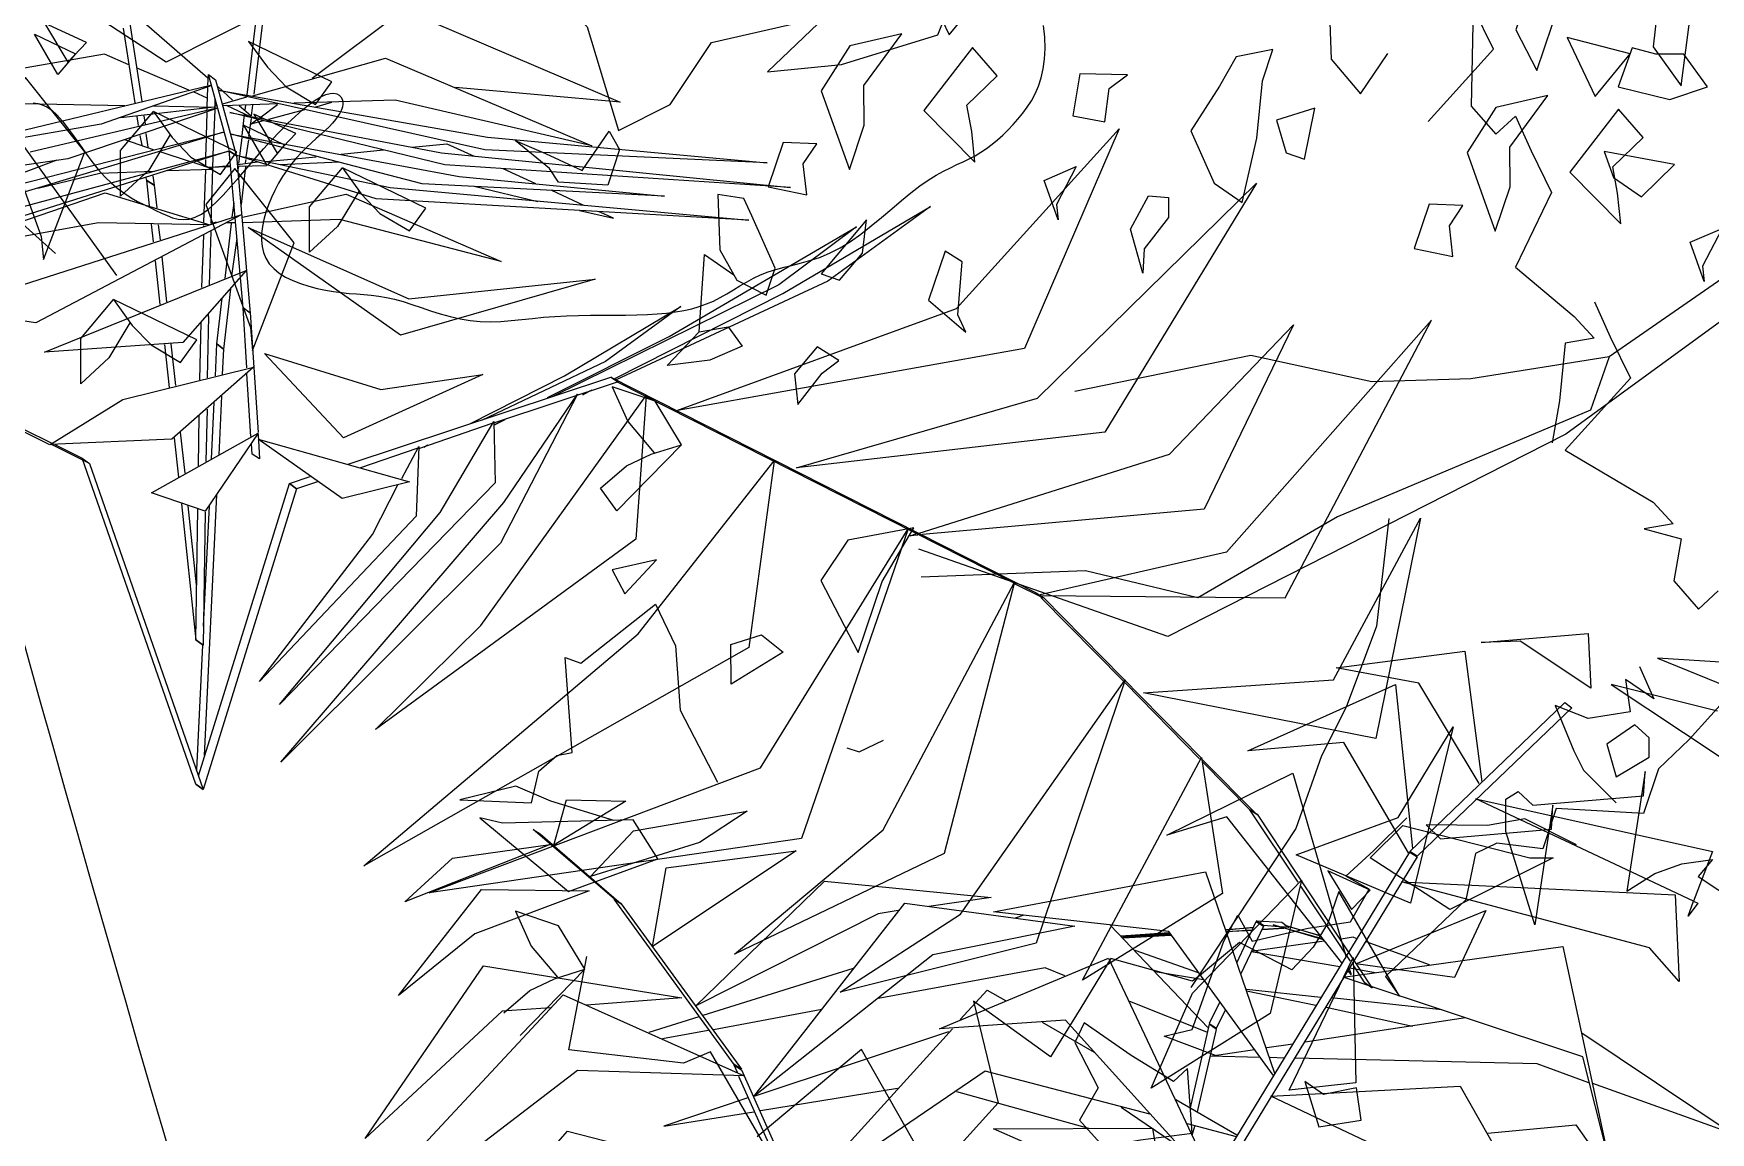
# Model space of a CAD drawing. Header units: metres. Extents: x 10 to 239, y 2 to 253.
# Drawn here: x 83.683 to 88.037, y 124.463 to 127.316 of the extents above; entities that cross this region are included whole.
import ezdxf

# ---------------------------------------------------------------- set-up
doc = ezdxf.new("R2010")
doc.units = ezdxf.units.M
doc.header["$MEASUREMENT"] = 0
doc.layers.add('1', color=7, linetype='Continuous')
doc.layers.add('cot200', color=9, linetype='Continuous')
doc.layers.add('barrera', color=7, linetype='Continuous', lineweight=0, true_color=0x9dbb63)
doc.layers.add('bloques ARBOLES', color=7, linetype='Continuous', true_color=0xb8d897)

# ---------------------------------------------------------------- blocks, each defined once
blk = doc.blocks.new('ARB5')
blk.add_lwpolyline([(-2648.5, 2670.7), (-2657.6, 2647), (-2671, 2624.6), (-2689.4, 2603.3), (-2714, 2582.8), (-2745.6, 2563.1), (-2784.7, 2543.8), (-2830.1, 2524.6), (-2880.2, 2505.4), (-2933.2, 2485.7), (-2987.6, 2465.4), (-3041.7, 2444.2), (-3093.7, 2421.7), (-3142.1, 2397.7), (-3185.6, 2372.1), (-3224.4, 2345.1), (-3259.1, 2317.1), (-3290.3, 2288.5), (-3318.6, 2259.7), (-3344.6, 2231), (-3369, 2202.9), (-3392.4, 2175.7), (-3415, 2149.7), (-3436.2, 2124.2), (-3454.9, 2098.5), (-3470.3, 2071.8), (-3481.2, 2043.3), (-3486.6, 2012.3), (-3485.7, 1977.9), (-3477.3, 1939.5), (-3461, 1896.4), (-3437.5, 1849.2), (-3408.3, 1798.5), (-3374.7, 1745.2), (-3337.9, 1689.8), (-3299.4, 1633.2), (-3260.5, 1576), (-3222.4, 1519), (-3186.4, 1462.8), (-3153, 1408.1), (-3122.6, 1355.4), (-3095.5, 1305.2), (-3072.2, 1258.1), (-3053.1, 1214.7), (-3038.5, 1175.5), (-3028.8, 1141), (-3024.3, 1111.8), (-3024.4, 1087.5), (-3028.5, 1068), (-3035.9, 1053.1), (-3046, 1042.3), (-3058.1, 1035.4), (-3071.4, 1032.2), (-3085.5, 1032.4), (-3099.7, 1035.7), (-3113.8, 1042.1), (-3128, 1051.4), (-3142.1, 1063.7), (-3156.3, 1078.8), (-3170.5, 1096.8), (-3184.6, 1117.6), (-3198.8, 1141), (-3213, 1167.1), (-3227.6, 1195.5), (-3242.8, 1225.7), (-3259, 1257.4), (-3276.5, 1290.2), (-3295.7, 1323.7), (-3316.9, 1357.6), (-3340.4, 1391.4), (-3366.5, 1424.8), (-3394.9, 1457.4), (-3425.2, 1488.9), (-3457.3, 1519), (-3490.6, 1547.3), (-3525, 1573.5), (-3560, 1597.2), (-3595.4, 1618.2), (-3630.8, 1636.1), (-3666, 1650.4), (-3701.1, 1660.7), (-3735.8, 1666.6), (-3770.1, 1667.7), (-3803.8, 1663.4), (-3836.9, 1653.4), (-3869.2, 1637.1), (-3900.6, 1614.5), (-3930.9, 1586.2), (-3959.8, 1553.2), (-3987.2, 1516.6), (-4012.9, 1477.4), (-4036.5, 1436.5), (-4057.9, 1394.9), (-4076.9, 1353.6), (-4093.4, 1313.5), (-4108.1, 1274.4), (-4121.8, 1235.9), (-4135.3, 1197.7), (-4149.5, 1159.6), (-4165.2, 1121.1), (-4183.2, 1082), (-4204.4, 1041.8), (-4229.2, 1000.4), (-4257, 957.7), (-4286.6, 913.6), (-4317.1, 868.2), (-4347.4, 821.5), (-4376.3, 773.4), (-4403, 724), (-4426.3, 673.3), (-4445.5, 621.3), (-4461, 567.9), (-4473.8, 513.2), (-4484.7, 457.2), (-4494.5, 399.8), (-4504, 341.1), (-4514, 281.1), (-4525.4, 219.8), (-4538.8, 157.2), (-4553.9, 93.8), (-4570.1, 30.3), (-4586.8, -33), (-4603.5, -95.3), (-4619.7, -156.3), (-4634.8, -215.2), (-4648.2, -271.6), (-4659.5, -325), (-4668.5, -375.6), (-4675.1, -423.9), (-4679.5, -470), (-4681.3, -514.3), (-4680.7, -557.2), (-4677.5, -599), (-4671.8, -640.1), (-4663.5, -680.6), (-4653.3, -721), (-4642.1, -761.3), (-4630.5, -801.9), (-4619.3, -842.9), (-4609.4, -884.6), (-4601.4, -927.1), (-4596.2, -970.8), (-4594.3, -1015.8), (-4594.5, -1062.3), (-4595.8, -1110.6), (-4596.8, -1160.9), (-4596.3, -1213.5), (-4592.9, -1268.4), (-4585.5, -1326), (-4572.6, -1386.5), (-4553.6, -1449.9), (-4529.5, -1515.4), (-4501.7, -1582), (-4471.7, -1648.7), (-4441.1, -1714.6), (-4411.3, -1778.5), (-4383.8, -1839.6), (-4360.2, -1896.8), (-4341.4, -1949.4), (-4327.1, -1997.7), (-4316.1, -2042.3), (-4307.7, -2084), (-4300.8, -2123.2), (-4294.5, -2160.5), (-4287.8, -2196.7), (-4279.9, -2232.2), (-4270, -2267.6), (-4257.9, -2303), (-4243.9, -2338.3), (-4228, -2373.3), (-4210.3, -2408.2), (-4191, -2442.8), (-4170.1, -2477.1), (-4147.7, -2510.9), (-4124, -2544.3), (-4098.2, -2576.9), (-4070, -2608.4), (-4038.6, -2638.5), (-4003.4, -2666.8), (-3963.8, -2693), (-3919.3, -2716.7), (-3869.2, -2737.7), (-3813.3, -2755.6), (-3752.7, -2770), (-3689.2, -2780.7)])
blk.add_lwpolyline([(-3907, -247.9), (-3822, 7.2), (-3737, 35.5), (-3538.7, 177.3), (-3652, 35.5), (-3793.7, -134.6), (-3623.7, -333), (-3737, -361.3)], close=True)
blk = doc.blocks.new('A$C16B70096')
for p, q in [((555, 1640.5), (553, 1598.5)), ((553, 1598.5), (607, 1634.5)), ((637, 1633.5), (555, 1640.5)), ((607, 1634.5), (637, 1633.5)), ((502, 1621.5), (415, 1586)), ((431, 1617), (502, 1621.5)), ((649.5, 1627), (636.5, 1527)), ((748, 1614), (649.5, 1627)), ((684.5, 1602.5), (748, 1614)), ((537.5, 1601.5), (454, 1546)), ((456, 1581), (537.5, 1601.5)), ((638.5, 1525.5), (684.5, 1602.5)), ((702.5, 1601.5), (689.5, 1476)), ((815.5, 1550.5), (702.5, 1601.5)), ((573, 1587.5), (567.5, 1583.5)), ((567.5, 1583.5), (686, 1470)), ((691.5, 1473.5), (573, 1587.5)), ((692.5, 1472.5), (742, 1557)), ((742, 1557), (815.5, 1550.5)), ((781, 1533.5), (740.5, 1393.5)), ((877.5, 1486), (781, 1533.5)), ((641, 1514), (460, 1473.5)), ((474.5, 1435.5), (641, 1514)), ((1198.5, 1504.5), (1235, 1480.5)), ((1285.5, 1489.5), (1198.5, 1504.5)), ((1337, 1513), (1291.5, 1512)), ((1291.5, 1512), (1346.5, 1478.5)), ((1346.5, 1478.5), (1337, 1513)), ((743.5, 1388.5), (831.5, 1500)), ((831.5, 1500), (877.5, 1486)), ((1318.5, 1454.5), (1285.5, 1489.5)), ((1300.5, 1437.5), (1362.5, 1490.5)), ((1362.5, 1490.5), (1357, 1487)), ((1235, 1480.5), (1318.5, 1454.5)), ((1357, 1487), (1295, 1433.5)), ((1424, 1468.5), (1349.5, 1479)), ((1349.5, 1479), (1460.5, 1435)), ((460, 1473.5), (474.5, 1435.5)), ((686, 1470), (691.5, 1473.5)), ((691.5, 1473), (686, 1469.5)), ((686, 1469.5), (862.5, 1179.5)), ((868, 1183), (691.5, 1473)), ((1161, 1474), (1271, 1401)), ((1260.5, 1461), (1161, 1474)), ((1460.5, 1435), (1424, 1468.5)), ((698, 1450.5), (488.5, 1440.5)), ((508, 1400), (698, 1450.5)), ((848, 1458), (795, 1304)), ((1010, 1427.5), (848, 1458)), ((1139.5, 1451), (1012, 1438.5)), ((1238, 1355.5), (1139.5, 1451)), ((1271, 1401), (1260.5, 1461)), ((488.5, 1440.5), (485.5, 1374)), ((1012, 1438.5), (1059.5, 1431.5)), ((1295, 1433.5), (1300.5, 1437.5)), ((1402, 1444.5), (1319.5, 1443.5)), ((1319.5, 1443.5), (1407, 1410.5)), ((1465.5, 1363.5), (1402, 1444.5)), ((474.5, 1435.5), (471, 1434)), ((471, 1434), (478.5, 1424)), ((478.5, 1424), (474.5, 1435.5)), ((876, 1412.5), (1010, 1427.5)), ((1078, 1434), (948, 1416.5)), ((987, 1425), (993.5, 1422.5)), ((1193.5, 1286), (1078, 1434)), ((1083, 1428.5), (1098.5, 1426)), ((1098.5, 1426), (1238, 1355.5)), ((1295, 1433.5), (1203, 1307)), ((1208.5, 1310.5), (1300.5, 1437)), ((1300.5, 1437), (1295, 1433.5)), ((757.5, 1406), (796, 1417.5)), ((796, 1417.5), (758.5, 1407)), ((760.5, 1409), (787, 1417)), ((787, 1417), (761, 1409.5)), ((789.5, 1419.5), (784, 1415.5)), ((784, 1415.5), (790, 1416)), ((804, 1414), (788, 1415)), ((788, 1415), (804, 1414)), ((809, 1420.5), (789.5, 1419.5)), ((791.5, 1416), (803.5, 1417)), ((796, 1302.5), (876, 1412.5)), ((803.5, 1417), (809, 1420.5)), ((809, 1420), (803.5, 1416.5)), ((803.5, 1416.5), (821, 1379.5)), ((824, 1388.5), (809, 1420)), ((832.5, 1414), (811.5, 1415.5)), ((811.5, 1415.5), (832, 1413.5)), ((812.5, 1413.5), (831.5, 1412)), ((832, 1412.5), (812.5, 1413.5)), ((846, 1339), (920.5, 1417)), ((948, 1416.5), (1056.5, 1394.5)), ((485.5, 1374), (508, 1400)), ((574.5, 1401), (540, 1241)), ((742.5, 1377.5), (574.5, 1401)), ((676.5, 1387), (725, 1404.5)), ((732.5, 1407), (735, 1408)), ((735, 1408), (744, 1406.5)), ((757, 1405), (813, 1397)), ((874.5, 1410), (911.5, 1408)), ((911, 1407.5), (874.5, 1409.5)), ((875, 1410.5), (912, 1408.5)), ((912.5, 1409), (876, 1411.5)), ((1407, 1410.5), (1465.5, 1363.5)), ((813, 1397), (745, 1385.5)), ((922, 1392), (843, 1224.5)), ((902, 1398), (853.5, 1381)), ((1051.5, 1338), (922, 1392)), ((1056.5, 1394.5), (1193.5, 1286)), ((1400.5, 1386), (1248.5, 1361.5)), ((1491, 1254), (1400.5, 1386)), ((559, 1316.5), (742.5, 1377.5)), ((737.5, 1384.5), (718, 1381)), ((738, 1384), (736.5, 1379.5)), ((736.5, 1379.5), (738.5, 1382)), ((849.5, 1375.5), (886.5, 1381.5)), ((955.5, 1378.5), (970.5, 1384.5)), ((970.5, 1384.5), (1098.5, 1361)), ((1117.5, 1384), (1232.5, 1348)), ((667, 1352.5), (751.5, 1361.5)), ((759.5, 1362), (816.5, 1368)), ((816.5, 1367), (763.5, 1356)), ((1015, 1367.5), (1001, 1359.5)), ((1035.5, 1345), (1015, 1367.5)), ((1339.5, 1364), (1201, 1302)), ((1248.5, 1361.5), (1321.5, 1356)), ((1554, 1133.5), (1339.5, 1364)), ((755.5, 1354.5), (689.5, 1340)), ((839.5, 1338.5), (832.5, 1352.5)), ((837, 1358.5), (845, 1342)), ((906, 1359), (847, 1335.5)), ((1224.5, 1337.5), (1141.5, 1353)), ((1349, 1354), (1386, 1351.5)), ((1386, 1351.5), (1491, 1254)), ((771.5, 1328), (649, 1346.5)), ((845, 1342), (839.5, 1338.5)), ((839.5, 1337.5), (845, 1341.5)), ((854, 1274.5), (839.5, 1337.5)), ((844.5, 1222.5), (955, 1344.5)), ((845, 1341.5), (859.5, 1277.5)), ((973, 1343), (933, 1320)), ((955, 1344.5), (1051.5, 1338)), ((1159, 1208.5), (1041.5, 1338)), ((1044.5, 1335.5), (1193.5, 1286)), ((1263.5, 1330.5), (1228.5, 1337)), ((1235.5, 1347), (1274, 1335)), ((445.5, 1258), (560, 1334.5)), ((801, 1323.5), (781, 1326.5)), ((844.5, 1317), (810.5, 1322)), ((540, 1241), (559, 1316.5)), ((554.5, 1296.5), (594, 1311)), ((594, 1311), (779.5, 1315.5)), ((788, 1315.5), (798.5, 1316)), ((806, 1316), (844.5, 1317)), ((1203, 1307), (1208.5, 1310.5)), ((1208.5, 1310), (1203, 1306.5)), ((1206, 1304.5), (1208.5, 1310)), ((890.5, 1272.5), (1016.5, 1305.5)), ((1016.5, 1305.5), (1159, 1208.5)), ((1203, 1306.5), (1065.5, 997.5)), ((1167, 1217), (1205, 1301.5)), ((1201, 1302), (1328.5, 1306)), ((1328.5, 1306), (1554, 1133.5)), ((445.5, 1258), (551.5, 1296)), ((653, 1294), (562, 1134)), ((798, 1286.5), (653, 1294)), ((666, 1224), (798, 1286.5)), ((824, 1256.5), (870.5, 1283.5)), ((1038.5, 1290), (937.5, 1262)), ((1188.5, 1275.5), (1083.5, 1292.5)), ((1198, 1285), (1262.5, 1263.5)), ((912.5, 1278), (867, 1247)), ((1262.5, 1263.5), (1193.5, 1274.5)), ((564.5, 1264.5), (416.5, 1055.5)), ((632, 1258), (564.5, 1264.5)), ((862, 1265.5), (824.5, 1255.5)), ((858, 1256.5), (856, 1263.5)), ((888.5, 1262), (872, 1164.5)), ((1010, 1261.5), (888.5, 1262)), ((904.5, 1215), (1010, 1261.5)), ((1336, 1259.5), (1157.5, 1214)), ((1474, 1104.5), (1336, 1259.5)), ((1065.5, 997.5), (1028.5, 756.5)), ((942.5, 762), (925.5, 902.5)), ((937, 853.5), (948, 761.5)), ((828, 826.5), (662.5, 756)), ((828, 826.5), (898, 774)), ((1027, 817), (978, 774.5)), ((1033.5, 755.5), (1042.5, 812.5)), ((842, 789.5), (684, 722.5)), ((944.5, 760.5), (842, 789.5)), ((1038.5, 784.5), (1057, 792.5)), ((1057, 792.5), (1207.5, 766.5)), ((972, 773), (956, 714.5)), ((961.5, 719.5), (977.5, 777)), ((977.5, 777), (972, 773)), ((977.5, 777), (972, 773)), ((978, 769), (977.5, 777)), ((992.5, 765), (1032, 782)), ((662.5, 756), (788.5, 767)), ((684, 722.5), (834.5, 757.5)), ((970, 765), (764, 729)), ((766, 719.5), (970, 765)), ((834.5, 757.5), (912, 755)), ((966.5, 754.5), (948, 760)), ((959, 757.5), (970, 767.5)), ((972.5, 758), (972.5, 751.5)), ((975.5, 768.5), (1059.5, 739)), ((1162, 724), (976, 769)), ((978.5, 752.5), (978, 767)), ((978.5, 759), (988.5, 763.5)), ((796.5, 708), (961, 748)), ((961, 748), (799, 717)), ((896, 752), (883, 756)), ((904, 750), (931.5, 742.5)), ((924, 754.5), (966, 753)), ((938, 744), (924.5, 754)), ((944.5, 745.5), (943.5, 753.5)), ((945, 745.5), (954, 753)), ((964, 753.5), (945.5, 745)), ((949, 753.5), (949.5, 750)), ((950, 746.5), (952, 730.5)), ((1114, 718), (971, 751.5)), ((971, 751), (1085, 712.5)), ((972.5, 753), (971.5, 753.5)), ((971.5, 753), (972.5, 753)), ((972.5, 750), (974, 715.5)), ((1019.5, 753), (973, 752)), ((973, 752), (1044.5, 744)), ((978.5, 750), (978.5, 751)), ((979, 730), (978.5, 748)), ((1027, 745.5), (1026, 739)), ((1031, 738), (1032, 745)), ((1041.5, 753), (1119.5, 754.5)), ((280.5, 735.5), (353, 567.5)), ((405, 598), (280.5, 735.5)), ((960, 731.5), (785.5, 699)), ((814, 693.5), (960, 731.5)), ((935.5, 741.5), (945, 739)), ((945, 739), (940.5, 742.5)), ((946.5, 729.5), (944.5, 743.5)), ((1151.5, 685.5), (966, 733)), ((966, 733), (1179, 669)), ((1023.5, 721.5), (1025, 732)), ((1059.5, 739), (1258, 704.5)), ((764, 729), (550, 709.5)), ((550, 709.5), (766, 719.5)), ((795, 724), (774, 714.5)), ((821.5, 721.5), (795, 724)), ((876, 716), (843.5, 719.5)), ((948.5, 714), (946.5, 727)), ((951, 598.5), (961.5, 719)), ((952, 728.5), (954.5, 709)), ((961.5, 719), (956, 715)), ((979.5, 714), (979, 728.5)), ((1019.5, 719.5), (1041.5, 727)), ((1030, 730.5), (1028.5, 723)), ((799, 717), (532, 690.5)), ((532, 690.5), (796.5, 708)), ((955.5, 715), (838.5, 690.5)), ((849, 682), (955.5, 715)), ((877.5, 710), (922.5, 708)), ((933.5, 710.5), (895, 714)), ((955, 707), (933, 707.5)), ((940, 710), (955, 708)), ((956, 715), (945.5, 594.5)), ((949, 709.5), (948.5, 712)), ((949, 706.5), (952.5, 677.5)), ((954.5, 706.5), (955, 704.5)), ((956, 714.5), (961.5, 718.5)), ((978, 706), (961, 707.5)), ((961, 706.5), (978, 706)), ((1147, 668.5), (962, 718.5)), ((962, 718.5), (1140.5, 662)), ((974, 714), (975.5, 663)), ((974, 704.5), (988.5, 709.5)), ((979.5, 707), (979.5, 712)), ((992, 710.5), (1014.5, 718)), ((1085, 712.5), (1343, 674.5)), ((1093.5, 711.5), (1166.5, 684)), ((175.5, 694), (291.5, 503.5)), ((343, 529.5), (175.5, 694)), ((785.5, 699), (628.5, 684)), ((628.5, 684), (814, 693.5)), ((727, 693.5), (752, 705)), ((1008.5, 703.5), (974, 704.5)), ((981, 664), (979.5, 704)), ((1020, 699.5), (1019, 692.5)), ((1019, 692.5), (1024.5, 696)), ((1024.5, 696), (1019, 692.5)), ((1060.5, 701.5), (1019.5, 703)), ((1022.5, 676.5), (1024.5, 696)), ((1024.5, 696), (1025, 698)), ((1108, 690), (1060.5, 701.5)), ((838.5, 690.5), (564, 665.5)), ((564, 665.5), (849, 682)), ((715, 688.5), (690.5, 677)), ((774, 691.5), (725.5, 680)), ((872, 685.5), (753.5, 634)), ((951.5, 668), (872, 685.5)), ((1056.5, 686.5), (976.5, 662)), ((1019, 692.5), (1017, 675)), ((1192, 640), (1056.5, 686.5)), ((425, 676), (503.5, 619)), ((538, 609.5), (425, 676)), ((693.5, 673), (667.5, 667)), ((667.5, 667), (678.5, 672)), ((1134, 611.5), (952, 670)), ((952, 670), (1109.5, 587)), ((958, 678.5), (959.5, 668)), ((481.5, 660.5), (541, 616)), ((625, 576.5), (481.5, 660.5)), ((753.5, 634), (877, 666)), ((947, 660), (824, 605.5)), ((830.5, 577.5), (947, 660)), ((877, 666), (951, 663.5)), ((957, 663.5), (964, 663.5)), ((960, 663), (965, 621)), ((971.5, 664), (975, 663)), ((975, 663), (974, 663)), ((975.5, 657), (977, 616)), ((977.5, 662), (1061.5, 663.5)), ((981, 661), (981, 661.5)), ((1016, 662), (1014.5, 650.5)), ((1019.5, 649), (1021, 662.5)), ((1061.5, 663.5), (1192, 640)), ((959.5, 623), (955.5, 651.5)), ((982.5, 614), (981, 654)), ((1013, 637.5), (1009.5, 603)), ((1014.5, 601), (1018, 634.5)), ((1097.5, 495), (1374.5, 631.5)), ((503.5, 619), (665.5, 543.5)), ((541, 616), (714.5, 530.5)), ((681.5, 620.5), (830.5, 577.5)), ((824, 605.5), (681.5, 620.5)), ((1103, 564.5), (948.5, 627)), ((948.5, 627), (997, 572)), ((1369, 627.5), (1099, 494)), ((666.5, 544.5), (538, 609.5)), ((960.5, 613), (966, 567)), ((971, 571), (967, 606)), ((1109.5, 587), (1227, 604)), ((619, 520), (405, 598)), ((616, 599.5), (673.5, 557.5)), ((705, 546.5), (616, 599.5)), ((945.5, 595), (939.5, 503)), ((951, 598.5), (945.5, 595)), ((945.5, 594.5), (951, 598.5)), ((948, 552.5), (951, 598.5)), ((977.5, 592), (977.5, 593.5)), ((977.5, 592), (978, 592.5)), ((978, 592.5), (977.5, 592)), ((977.5, 592), (978.5, 545)), ((41.5, 589), (198.5, 411.5)), ((153.5, 376.5), (41.5, 589)), ((147, 585.5), (215.5, 444.5)), ((242, 486.5), (147, 585.5)), ((984, 543.5), (983, 587)), ((353, 567.5), (618.5, 520)), ((718, 530), (625, 576.5)), ((971, 571), (966, 567)), ((966, 567), (971, 571)), ((966, 567), (967, 547.5)), ((972, 546.5), (971, 571)), ((997, 572), (1103, 564.5)), ((1002.5, 539), (1006, 571)), ((1011, 570.5), (1007.5, 537.5)), ((673.5, 557.5), (768, 512.5)), ((934.5, 563.5), (845.5, 536)), ((874, 499), (934.5, 563.5)), ((1043, 528.5), (943, 553)), ((943, 553), (1005.5, 498)), ((669.5, 545.5), (344, 380.5)), ((361.5, 388), (664, 541.5)), ((664, 541.5), (669.5, 545.5)), ((669.5, 545.5), (664, 542)), ((664, 542), (758.5, 510.5)), ((870.5, 479), (669.5, 545.5)), ((777, 510), (705, 546.5)), ((767.5, 547.5), (874, 499)), ((845.5, 536), (767.5, 547.5)), ((945, 500), (948, 548)), ((527.5, 476), (343, 529.5)), ((769, 355.5), (642.5, 531.5)), ((642.5, 531.5), (650.5, 421.5)), ((684, 535.5), (691, 532)), ((691, 532), (685.5, 535)), ((751.5, 449.5), (695, 532.5)), ((695, 532.5), (754, 418.5)), ((967.5, 531), (969.5, 486)), ((1098.5, 494), (1043, 528.5)), ((749.5, 513.5), (758.5, 509)), ((975, 483), (973, 526)), ((978.5, 521), (979.5, 481)), ((985, 477.5), (984.5, 516)), ((291.5, 503.5), (527.5, 476)), ((758.5, 509), (750.5, 513)), ((759, 511.5), (758, 464.5)), ((800, 442), (759, 511.5)), ((760.5, 510), (816, 491)), ((939.5, 501.5), (938.5, 483)), ((1021, 457), (939.5, 502.5)), ((939.5, 502.5), (980, 443)), ((999, 503.5), (995.5, 472)), ((809.5, 493.5), (812.5, 492)), ((812.5, 492), (810, 493.5)), ((829.5, 468), (816.5, 492.5)), ((816.5, 492.5), (818.5, 439)), ((818, 491), (861, 476)), ((939.5, 498), (823.5, 465.5)), ((875, 452.5), (939.5, 498)), ((944, 486.5), (944.5, 494.5)), ((1000, 469), (1003.5, 499)), ((1005.5, 498), (1098.5, 494)), ((1068.5, 479.5), (1097.5, 494)), ((1095, 494), (1074, 483.5)), ((433.5, 426), (242, 486.5)), ((648.5, 349), (544.5, 481.5)), ((544.5, 481.5), (564, 338.5)), ((938.5, 483), (944, 486.5)), ((1068.5, 479.5), (981.5, 230)), ((987, 234), (1074, 483.5)), ((1074, 483.5), (1068.5, 479.5)), ((1074, 483.5), (1068.5, 479.5)), ((758, 464.5), (923, 295)), ((823.5, 465.5), (875, 452.5)), ((852, 425), (832.5, 463)), ((894, 465.5), (910, 460)), ((915.5, 464), (899.5, 469.5)), ((910, 460), (915.5, 464)), ((915.5, 464), (910, 460)), ((985, 240.5), (915.5, 464)), ((922, 251), (751.5, 449.5)), ((910, 460), (981.5, 230)), ((980.5, 256), (971, 455.5)), ((980, 443), (1021, 457)), ((50, 437.5), (84, 269)), ((116.5, 314), (50, 437.5)), ((215.5, 444.5), (431, 425)), ((923, 295), (800, 442)), ((818.5, 439), (938.5, 312.5)), ((977, 447), (981.5, 355)), ((980, 442.5), (981.5, 340.5)), ((987, 344.5), (985.5, 444.5)), ((986.5, 386.5), (993, 447)), ((998, 448.5), (987, 344.5)), ((434.5, 424.5), (440.5, 424)), ((440.5, 424), (436, 425.5)), ((555, 246.5), (442, 429.5)), ((442, 429.5), (523.5, 192.5)), ((938.5, 312.5), (852, 425)), ((198.5, 411.5), (341, 379)), ((650.5, 421.5), (849.5, 276)), ((754, 418.5), (922, 251)), ((339, 376.5), (360, 387)), ((461, 199), (360.5, 388.5)), ((360.5, 388.5), (414.5, 181)), ((340.5, 378.5), (153.5, 376.5)), ((338.5, 377), (218, 254.5)), ((277.5, 313), (340.5, 377)), ((344, 380.5), (338.5, 377)), ((344, 380.5), (339, 376.5)), ((342.5, 379), (344, 380.5)), ((858.5, 171.5), (648.5, 349)), ((849.5, 276), (769, 355.5)), ((564, 338.5), (858.5, 171.5)), ((987, 344.5), (981.5, 340.5)), ((981.5, 340.5), (987, 344.5)), ((982, 340.5), (986.5, 245)), ((262, 304), (116.5, 314)), ((219, 253.5), (276, 311.5)), ((402, 134.5), (276, 314)), ((276, 314), (344, 112.5)), ((84, 269), (262, 304)), ((25, 278), (57.5, 143)), ((67, 208.5), (25, 278)), ((217, 253), (175, 210.5)), ((180.5, 214.5), (216.5, 251)), ((217.5, 254.5), (201.5, 150.5)), ((308.5, 84), (217.5, 254.5)), ((808.5, 151), (555, 246.5)), ((987, 234), (981.5, 230)), ((981.5, 230), (987, 234)), ((981.5, 230), (987, 234)), ((145, 180), (67, 208.5)), ((175, 211), (87, 78)), ((143.5, 159), (180.5, 214.5)), ((180.5, 214.5), (175, 211)), ((175, 210.5), (180.5, 214.5)), ((575, 104), (461, 199)), ((523.5, 192.5), (808.5, 151)), ((57.5, 143), (145, 180)), ((414.5, 181), (575, 104)), ((103.5, 98.5), (141.5, 156)), ((224.5, 74), (141, 160.5)), ((141, 160.5), (165, 58.5)), ((201.5, 150.5), (308.5, 84)), ((0, 137.5), (24, 86)), ((99.5, 96.5), (0, 137.5)), ((494, 75), (402, 134.5)), ((344, 112.5), (494, 75)), ((24, 86), (99.5, 96.5)), ((92.5, 82), (101, 95)), ((101.5, 101.5), (99.5, 5.5)), ((150.5, 0), (101.5, 101.5)), ((87, 78), (92.5, 82)), ((256, 1.5), (224.5, 74)), ((165, 58.5), (256, 1.5)), ((99.5, 5.5), (150.5, 0))]:
    blk.add_line(p, q)
blk = doc.blocks.new('ARBOL22')
for points in [[(-2.1403, 0.4452), (-2.2254, 0.3413), (-2.1403, 0.2657), (-2.1308, 0.2657), (-2.1119, 0.1713), (-2.0836, 0.1713), (-1.9891, 0.2279), (-1.9607, 0.1713), (-1.904, 0.1524), (-1.8413, 0.0868), (-1.8016, -0.0454), (-1.7355, -0.0123), (-1.6826, 0.067), (-1.5372, 0.1), (-1.611, 0.0296), (-1.5165, 0.039), (-1.3937, 0.0768), (-1.337, 0.2185)], [(-0.7711, 0.1694), (-0.8511, 0.1394), (-0.8939, 0.1159), (-0.8913, 0.0456), (-0.8538, 0.0013), (-0.819, 0.0529)], [(-0.7674, -0.0338), (-0.684, 0.0583), (-0.7099, 0.1113), (-0.7128, -0.0143), (-0.6812, -0.0501), (-0.6559, -0.027), (-0.636, -0.0716), (-0.61, -0.1246), (-0.656, -0.22), (-0.5811, -0.283), (-0.5555, -0.3106), (-0.5926, -0.3171), (-0.5997, -0.3904), (-0.6091, -0.4443)], [(-1.6986, -0.3025), (-1.6916, -0.2037), (-1.6541, -0.2296)], [(-0.3497, -0.2135), (-0.3706, -0.2193), (-0.5363, -0.3345), (-0.5603, -0.4025), (-0.8832, -0.5386), (-1.0617, -0.6423), (-1.205, -0.6077), (-1.4148, -0.6158)], [(-0.5551, -0.2641), (-0.5351, -0.3087), (-0.5092, -0.3617), (-0.5926, -0.4537), (-0.4803, -0.5201), (-0.4546, -0.5477), (-0.4917, -0.5541), (-0.4445, -0.5667), (-0.454, -0.6206), (-0.4224, -0.6564), (-0.3971, -0.6333)], [(-0.3511, -0.7309), (-0.4345, -0.8229), (-0.4734, -0.8604), (-0.4925, -0.9173), (-0.6041, -0.9112), (-0.6213, -0.9624), (-0.68, -0.9552), (-0.7071, -0.9687), (-0.7193, -1.0275), (-0.8221, -1.1255), (-0.8043, -1.1506), (-0.8817, -1.017), (-0.8951, -1.0568), (-0.9143, -1.0882), (-0.9415, -1.117), (-1.0083, -1.082), (-1.057, -1.1225), (-1.0686, -1.1313), (-1.1726, -1.1026), (-1.2111, -1.1654), (-1.2498, -1.2283), (-1.3483, -1.1572), (-1.3165, -1.287), (-1.3999, -1.379), (-1.491, -1.2187), (-1.6242, -1.3301)], [(-1.6064, -1.3552), (-1.6838, -1.2216), (-1.7184, -1.2364), (-1.7915, -1.2279), (-1.8649, -1.2192), (-1.8417, -1.1)], [(-0.3553, -0.2607), (-0.5919, -0.433), (-1.0999, -0.6914), (-1.4181, -0.5798)], [(0.0601, -0.2856), (0.1301, -0.3773), (0.2543, -0.5256), (0.3747, -0.669), (0.5514, -0.7291), (0.9606, -0.7594), (1.1512, -1.2067), (1.2148, -1.3558), (1.3427, -1.5344)], [(-0.5363, -0.3345), (-0.7129, -0.3623), (-0.8393, -0.3665), (-0.9941, -0.3327), (-1.2186, -0.3785)], [(-1.7208, -0.4467), (-1.8036, -0.5311), (-1.8243, -0.5023), (-1.791, -0.4736), (-1.7598, -0.4588), (-1.7208, -0.4467), (-1.7546, -0.391), (-1.8095, -0.3726), (-1.7896, -0.4171), (-1.7559, -0.457)], [(-0.8176, -0.541), (-0.8334, -0.6781), (-0.8722, -0.7816), (-0.9038, -0.844), (-0.9365, -0.9367), (-1.0706, -1.1395)], [(-1.8073, -0.9263), (-1.8876, -0.9015), (-1.9325, -0.8825), (-2.0041, -0.9), (-1.9124, -0.9039), (-1.9031, -0.8636), (-1.88, -0.8434), (-1.8605, -0.8395), (-1.8696, -0.7184), (-1.8495, -0.7256), (-1.7543, -0.6502), (-1.7285, -0.7032), (-1.7228, -0.7854), (-1.6751, -0.8774)], [(1.2104, -1.4573), (1.2651, -1.5061)], [(-0.4976, -0.7297), (-0.4796, -0.7711), (-0.5155, -0.7462), (-0.5096, -0.7877), (-0.5634, -0.796), (-0.6053, -0.7795), (-0.5814, -0.8375), (-0.5694, -0.8622), (-0.5275, -0.9037)], [(-1.51, -0.8334), (-1.4942, -0.8387), (-1.4632, -0.8239)], [(-0.5781, -0.9573), (-0.644, -0.9242), (-0.6919, -0.9326), (-0.7702, -0.9321), (-0.7516, -0.9498), (-0.6101, -0.9375), (-0.6083, -0.9068), (-0.6314, -1.0595), (-0.6683, -0.9405), (-0.6683, -0.8992), (-0.6525, -0.8894), (-0.6339, -0.907), (-0.4924, -0.8947), (-0.4906, -0.864), (-0.5137, -1.0167), (-0.4783, -0.994), (-0.4437, -0.9815), (-0.4045, -0.976), (-0.423, -0.998), (-0.37, -1.0326)], [(-1.0389, -1.2264), (-1.1048, -1.2016), (-1.0689, -1.1932), (-1.0283, -1.0804), (-1.0104, -1.0473), (-0.9924, -1.0804), (-0.9206, -1.0638), (-0.8666, -1.0556), (-0.8427, -1.0142), (-0.8727, -0.9976), (-0.8368, -0.9645), (-0.7948, -0.923)], [(-1.927, -1.2008), (-1.8443, -1.1164), (-1.8781, -1.0607), (-1.933, -1.0422), (-1.9131, -1.0868), (-1.8794, -1.1266)], [(-1.9478, -1.1719), (-1.9145, -1.1433), (-1.8833, -1.1285), (-1.8443, -1.1164)], [(1.5683, -1.1791), (1.5024, -1.1459), (1.4544, -1.1543), (1.3467, -1.1543), (1.5085, -1.1957), (1.5383, -1.1957), (1.4065, -1.2619), (1.3047, -1.1957), (1.3467, -1.1543)], [(1.411, -1.355), (1.384, -1.3997), (1.3481, -1.4328), (1.3481, -1.3748), (1.3901, -1.325)], [(1.6522, -1.427), (1.6252, -1.4716), (1.5893, -1.5047), (1.5893, -1.4467), (1.6313, -1.397)], [(1.3601, -1.5949), (1.3331, -1.6395), (1.2972, -1.6726), (1.2972, -1.6146), (1.3392, -1.5649)]]:
    blk.add_lwpolyline(points)
for points in [[(-0.6251, 0.1746), (-0.6558, 0.0831), (-0.6288, 0.0313), (-0.5996, 0.1179)], [(-1.4149, 0.152), (-1.379, 0.0767), (-1.3344, 0.1312)], [(-0.4803, 0.0615), (-0.4446, 0.0116), (-0.4336, 0.0964), (-0.3988, 0.1479), (-0.4712, 0.1406)], [(-1.5061, 0.0626), (-1.5427, 0.0054), (-1.5066, -0.0952), (-1.4876, -0.0385), (-1.4881, 0.0122), (-1.4397, 0.0781)], [(-0.59, 0.0731), (-0.5542, -0.0022), (-0.5096, 0.0524)], [(-1.4114, -0.0198), (-1.3463, -0.086), (-1.3504, -0.0467), (-1.3567, -0.013), (-1.3178, 0.0245), (-1.3495, 0.0605)], [(-1.0126, 0.0485), (-1.034, 0.0113), (-1.0706, -0.0459), (-1.0407, -0.1127), (-1.0052, -0.1374), (-0.9863, -0.0553), (-0.9792, 0.0181), (-0.9659, 0.0579)], [(-0.5249, 0.0105), (-0.459, -0.006), (-0.411, 0.0105), (-0.441, 0.052), (-0.4769, 0.052), (-0.5069, 0.0602)], [(-1.1748, 0.0081), (-1.1515, 0.0256), (-1.2122, 0.0269), (-1.2214, -0.0268), (-1.1804, -0.0344)], [(-0.9255, -0.082), (-0.9123, -0.0169), (-0.9612, -0.0321), (-0.949, -0.0741)], [(-0.6812, -0.0163), (-0.7178, -0.0735), (-0.6818, -0.174), (-0.6627, -0.1174), (-0.6632, -0.0666), (-0.6148, -0.0007)], [(-0.5256, -0.1256), (-0.5318, -0.0918), (-0.493, -0.0543), (-0.5247, -0.0183), (-0.5866, -0.0986), (-0.5214, -0.1648)], [(-1.5654, -0.0881), (-1.548, -0.0623), (-1.5911, -0.0606), (-1.6102, -0.1174), (-1.5611, -0.1275)], [(-0.5309, -0.1054), (-0.495, -0.1302), (-0.453, -0.0888), (-0.5428, -0.0722)], [(-1.2421, -0.14), (-1.24, -0.1596), (-1.258, -0.1092), (-1.2171, -0.0915)], [(-1.6313, -0.1544), (-1.6413, -0.1321), (-1.6746, -0.1272), (-1.672, -0.1976), (-1.6502, -0.2365), (-1.6129, -0.2555), (-1.6015, -0.2213)], [(-1.0992, -0.1311), (-1.099, -0.1564), (-1.1301, -0.1965), (-1.1317, -0.2276), (-1.1478, -0.1716), (-1.1247, -0.1288)], [(-0.7662, -0.1394), (-0.7853, -0.1962), (-0.7362, -0.2063), (-0.7405, -0.167), (-0.7232, -0.1412)], [(-1.5427, -0.2285), (-1.5191, -0.2364), (-1.49, -0.2019), (-1.4846, -0.1596)], [(-0.4172, -0.2188), (-0.4151, -0.2384), (-0.4331, -0.1881), (-0.3923, -0.1704)], [(-1.3844, -0.1995), (-1.4054, -0.262), (-1.358, -0.3031), (-1.3679, -0.2808), (-1.3627, -0.2131)], [(-1.7393, -0.3456), (-1.6986, -0.3025), (-1.6615, -0.296), (-1.6436, -0.3209), (-1.6846, -0.3388)], [(-1.5477, -0.3215), (-1.5767, -0.3561), (-1.5725, -0.3954), (-1.5415, -0.3552), (-1.5199, -0.339)], [(-1.5431, -0.62), (-1.4954, -0.712), (-1.4649, -0.6211), (-1.4243, -0.5526), (-1.5084, -0.5686)], [(-1.7935, -0.637), (-1.7529, -0.5938), (-1.8094, -0.6065)], [(-1.5913, -0.7114), (-1.6575, -0.7522), (-1.6579, -0.7015), (-1.6189, -0.6894)], [(-0.5035, -0.8042), (-0.5394, -0.8291), (-0.5275, -0.8706), (-0.4855, -0.8457), (-0.4855, -0.8208)], [(-1.9786, -0.9229), (-1.8651, -1.0171), (-1.7511, -0.9755), (-1.7827, -0.9257), (-1.9496, -0.9296)], [(-0.6379, -0.9739), (-0.6081, -0.9739), (-0.7399, -1.0401), (-0.8417, -0.9739), (-0.7997, -0.9326)], [(-0.8417, -1.0153), (-0.8955, -0.9906), (-0.8655, -1.0401)], [(-1.1888, -1.2678), (-1.2126, -1.3091), (-1.1827, -1.3424), (-1.1347, -1.334), (-1.0689, -1.3257), (-1.0749, -1.2429), (-1.0929, -1.2595), (-1.1468, -1.2264), (-1.2067, -1.1849), (-1.2186, -1.2098)], [(1.3047, -1.237), (1.2509, -1.2123), (1.2808, -1.2619)], [(1.268, -1.2776), (1.2381, -1.2263), (1.2904, -1.2514)], [(1.5972, -1.3158), (1.618, -1.287), (1.5116, -1.2354), (1.5355, -1.2685), (1.5595, -1.2934)], [(-0.8592, -1.2678), (-0.9012, -1.276), (-0.9252, -1.2595), (-0.9071, -1.3175), (-0.8532, -1.3091)], [(1.2495, -1.514), (1.3026, -1.3765), (1.2268, -1.2816), (1.1897, -1.3274), (1.2466, -1.4844)], [(1.4757, -1.4054), (1.4965, -1.3766), (1.3901, -1.325), (1.4139, -1.3582), (1.438, -1.383)], [(1.5352, -1.3937), (1.5054, -1.3425), (1.5576, -1.3675)], [(1.572, -1.3532), (1.5181, -1.3285), (1.5481, -1.378)], [(1.5167, -1.6302), (1.5698, -1.4926), (1.4941, -1.3977), (1.457, -1.4435), (1.5138, -1.6005)], [(1.7169, -1.4774), (1.7377, -1.4485), (1.6313, -1.397), (1.6552, -1.4301), (1.6792, -1.455)], [(1.4248, -1.6453), (1.4456, -1.6164), (1.3392, -1.5649), (1.363, -1.598), (1.3871, -1.6229)]]:
    blk.add_lwpolyline(points, close=True)
blk = doc.blocks.new('asddsd')
at = {"layer": 'bloques ARBOLES'}
for name, p, xscale, yscale, zscale in [('ARBOL22', (62.7788, 46.0015), 2.033276188942182, 2.033276188942182, 2.033276188942182), ('ARBOL22', (70.4753, 43.3507, 1.2423), 2.033276188942182, 2.033276188942182, 2.033276188942182), ('A$C16B70096', (69.0641, 40.7674), -0.003392618244440136, 0.003392618244440136, 0.003392618244440136), ('A$C16B70096', (69.0641, 40.7674), -0.003392618244440136, 0.003392618244440136, 0.003392618244440136), ('A$C16B70096', (71.2131, 36.3873), -0.003392618244440136, 0.003392618244440136, 0.003392618244440136)]:
    blk.add_blockref(name, p, dxfattribs=dict(at, xscale=xscale, yscale=yscale, zscale=zscale))
at = {"layer": 'bloques ARBOLES', "xscale": 0.0004740765671158, "yscale": 0.0004740765671158, "zscale": 0.0004740765671158, "rotation": 105.198054615763}
blk.add_blockref('ARB5', (66.1855, 44.8734), dxfattribs=at)

msp = doc.modelspace()

# ---------------------------------------------------------------- linework, layer by layer
at = {"layer": 'barrera'}
for points, knots in [([(75.73942, 138.0295), (75.90592, 132.24856), (75.56894, 125.59934), (78.41125, 118.95323), (87.62299, 118.78101), (90.20739, 116.57328), (88.83191, 114.43831)], [0, 0, 0, 0, 0.8755826, 1.8755826, 2.8755826, 3.8755826, 3.8755826, 3.8755826, 3.8755826]), ([(90.10427, 117.22722), (90.10054, 117.23431), (90.09678, 117.24137), (89.93855, 117.5353), (89.73541, 117.78368), (89.27878, 118.20756), (89.02506, 118.38479), (88.48436, 118.69224), (88.19676, 118.8226), (87.20305, 119.19889), (86.43212, 119.37331), (84.84876, 119.66158), (84.03139, 119.77894), (82.45549, 120.06365), (81.69779, 120.23168), (80.66832, 120.58795), (80.33, 120.73415), (79.68813, 121.09274), (79.38702, 121.31764), (78.8384, 121.84466), (78.59273, 122.14611), (77.90446, 123.21403), (77.55097, 124.12748), (77.19274, 125.72824), (77.10216, 126.28864), (76.96957, 127.47861), (76.9266, 128.11351), (76.82933, 130.39042), (76.8268, 132.31045), (76.7317, 135.83918), (76.69679, 136.88129), (76.64589, 138.0295)], [5.0005813, 5.0005813, 5.0005813, 5.0005813, 5.0039387, 5.0039387, 5.1407367, 5.1407367, 5.2775346, 5.2775346, 5.4143326, 5.4143326, 5.7278842, 5.7278842, 6.0414357, 6.0414357, 6.3549873, 6.3549873, 6.5302849, 6.5302849, 6.7323037, 6.7323037, 6.9343224, 6.9343224, 7.3625573, 7.3625573, 7.5707002, 7.5707002, 7.7788431, 7.7788431, 8.242433, 8.242433, 8.4137974, 8.4137974, 8.4137974, 8.4137974])]:
    msp.add_open_spline(points, degree=3, knots=knots, dxfattribs=at)
at = {"layer": 'cot200'}
for points, knots in [([(87.98086, 113.69445), (86.27881, 117.39115), (84.76892, 121.61662), (83.45269, 126.48592), (82.50314, 129.99874), (81.65438, 133.84665), (80.90637, 138.0295)], [0.69851692, 0.69851692, 0.69851692, 0.69851692, 0.82848172, 0.82848172, 0.82848172, 0.92224151, 0.92224151, 0.92224151, 0.92224151]), ([(105.215, 109.73865), (103.29078, 109.76236), (101.5175, 110.1562), (99.89572, 110.92152), (99.01349, 111.33785), (98.17608, 111.86411), (97.3836, 112.50051), (94.26818, 115.00238), (91.84697, 119.20652), (90.12537, 125.12614), (89.99638, 125.56964), (89.87133, 126.02276), (89.75033, 126.48592), (88.88037, 129.81605), (88.22034, 133.6646), (87.76942, 138.0295)], [2.7323709, 2.7323709, 2.7323709, 2.7323709, 2.9382831, 2.9382831, 2.9382831, 3.0502975, 3.0502975, 3.0502975, 3.4906512, 3.4906512, 3.4906512, 3.5236424, 3.5236424, 3.5236424, 3.7608538, 3.7608538, 3.7608538, 3.7608538])]:
    msp.add_open_spline(points, degree=3, knots=knots, dxfattribs=at)

# ---------------------------------------------------------------- block references
at = {"layer": '1', "lineweight": 0}
msp.add_blockref('asddsd', (18.38943, 83.80593), dxfattribs=at)

doc.saveas('drawing.dxf')
